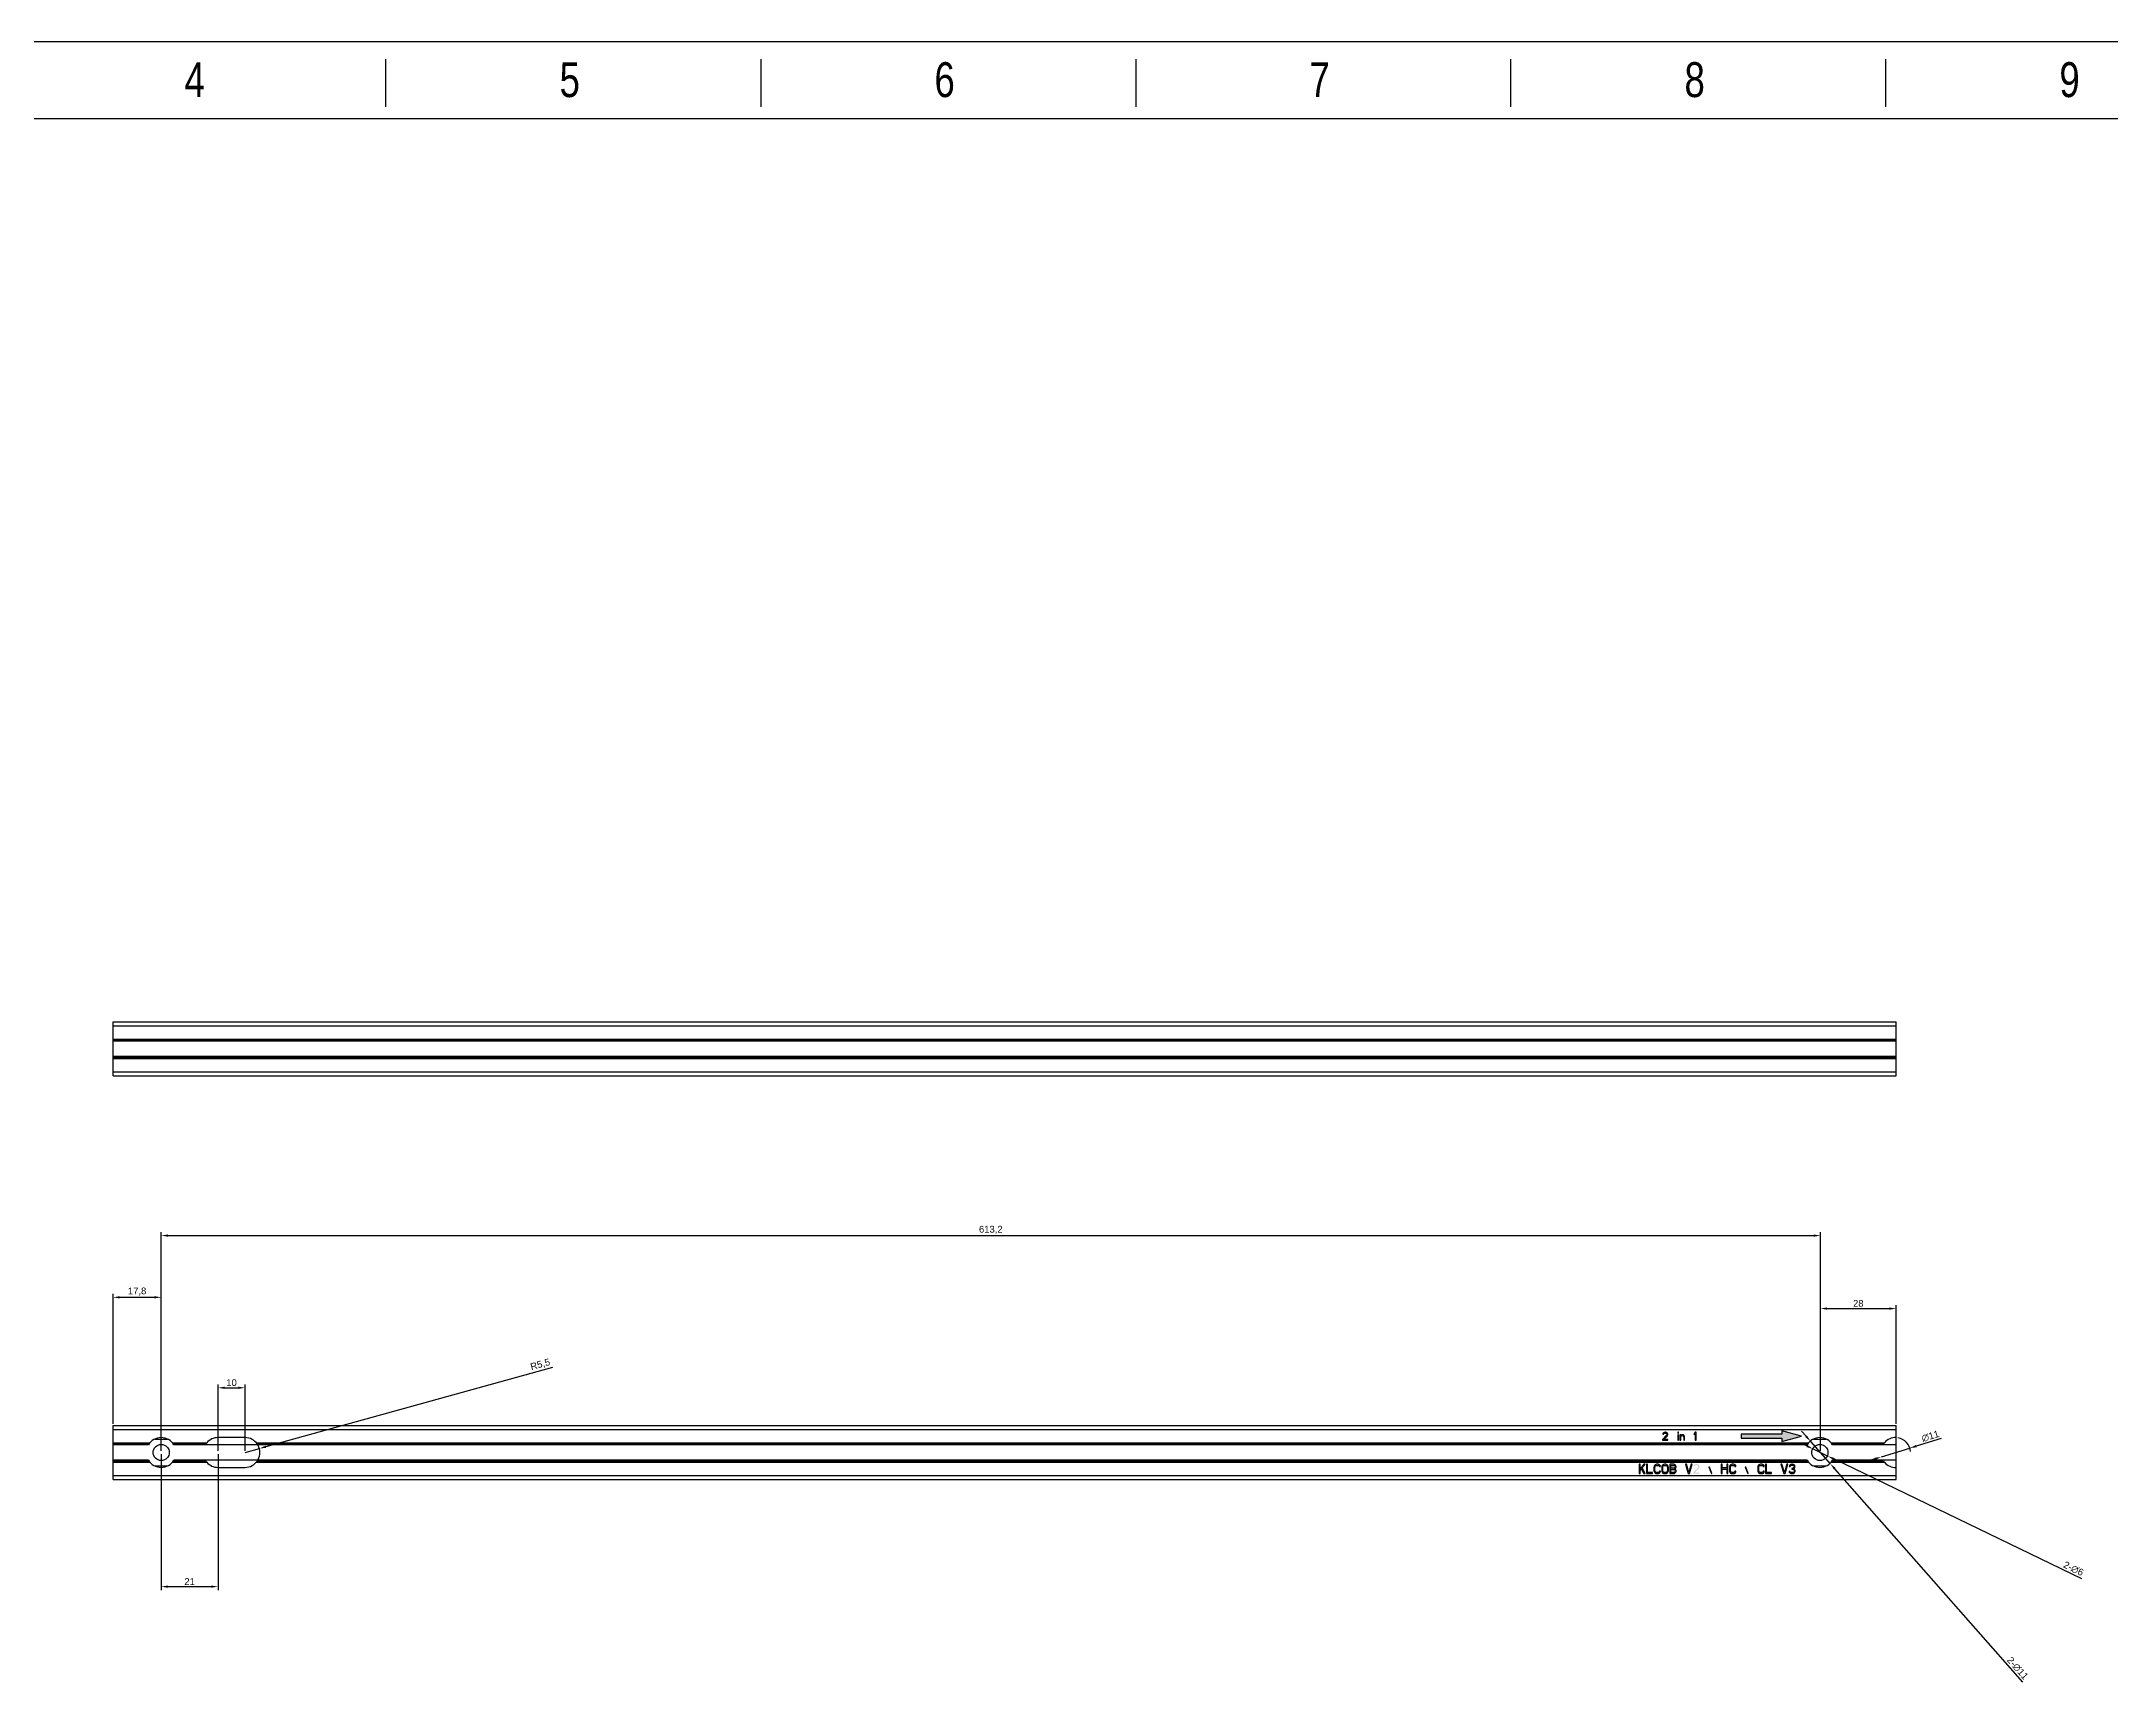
# Model space of a CAD drawing. Header units: millimetres. Extents: x 1927 to 14264, y 1863 to 5555.
# Drawn here: x 5722 to 6487, y 2397 to 3007 of the extents above; entities that cross this region are included whole.
import ezdxf

# ---------------------------------------------------------------- set-up
doc = ezdxf.new("R2010")
doc.units = ezdxf.units.MM
doc.layers.add('02___PRT_ALL_AXES', color=7, linetype='Continuous')
doc.styles.add('CKSTANDARD', font='arial.ttf')
doc.styles.add('Roamns', font='romans.shx')
doc.styles.get("Standard").update_dxf_attribs({"font": 'arial.ttf'})
doc.dimstyles.new('ISO-25', dxfattribs={"dimtxt": 2.5, "dimasz": 2.5, "dimexe": 1.25, "dimexo": 0.625, "dimtad": 1, "dimtxsty": 'Standard', "dimcen": 2.5, "dimadec": 0, "dimazin": 0, "dimtfac": 1, "dimtmove": 0, "dimatfit": 3, "dimfxl": 1, "dimarcsym": 0})

# ---------------------------------------------------------------- blocks, each defined once
blk = doc.blocks.new('standard template')
for p, q in [((12589, 30728), (12589, 30325)), ((15761, 30728), (15761, 30325)), ((18933, 30728), (18933, 30325)), ((22104, 30728), (22104, 30325)), ((25276, 30728), (25276, 30325))]:
    blk.add_line(p, q)
blk.add_lwpolyline([(37963, 4700), (-97, 4700), (-97, 30879), (37963, 30879)], close=True)
at = {"color": 7}
blk.add_lwpolyline([(456, 6674), (456, 5964), (456, 5254), (456, 30226), (37409, 30226), (37409, 5254)], dxfattribs=at)
at = {"style": 'CKSTANDARD', "width": 0.75}
for s, p in [('4', (10888, 30408)), ('5', (14060, 30408)), ('6', (17231, 30408)), ('7', (20403, 30408)), ('8', (23575, 30408)), ('9', (26746, 30408))]:
    blk.add_text(s, height=295, dxfattribs=at).set_placement(p)
at = {"style": 'Roamns'}
for tag, p in [('PAGE_NAME', (27466, 7594)), ('PROJECT_NAME', (27466, 6884)), ('DRAWN_NAME', (27466, 6174)), ('VERSION', (34241, 6174)), ('SELECT_DATA', (27466, 5464)), ('PAGE_NUMBER', (34241, 5464))]:
    blk.add_attdef(tag, p, '', height=285, dxfattribs=at)
blk = doc.blocks.new('*D385')
at = {"color": 0, "lineweight": -2, "transparency": 16777216}
for p, q in [((5748.8, 2496.36), (5748.8, 2544.35)), ((5751.3, 2543.1), (5764.1, 2543.1)), ((5766.6, 2486.36), (5766.6, 2544.35))]:
    blk.add_line(p, q, dxfattribs=at)
at = {"color": 0, "transparency": 16777216}
for points in [[(5751.3, 2543.52), (5751.3, 2542.68), (5748.8, 2543.1)], [(5764.1, 2543.52), (5764.1, 2542.68), (5766.6, 2543.1)]]:
    blk.add_solid(points, dxfattribs=at)
at = {"layer": 'Defpoints', "color": 0, "transparency": 16777216}
for p in [(5766.6, 2543.1), (5748.8, 2495.73), (5766.6, 2485.73)]:
    blk.add_point(p, dxfattribs=at)
at = {"color": 0, "lineweight": 5, "transparency": 16777216, "insert": (5757.7, 2545.23), "char_height": 2.5, "attachment_point": 5}
blk.add_mtext('17,8', dxfattribs=at)
blk = doc.blocks.new('*D386')
at = {"color": 0, "lineweight": -2, "transparency": 16777216}
for p, q in [((5766.6, 2485.11), (5766.6, 2434.91)), ((5787.6, 2485.11), (5787.6, 2434.91)), ((5769.1, 2436.16), (5785.1, 2436.16))]:
    blk.add_line(p, q, dxfattribs=at)
at = {"color": 0, "transparency": 16777216}
for points in [[(5769.1, 2436.58), (5769.1, 2435.74), (5766.6, 2436.16)], [(5785.1, 2436.58), (5785.1, 2435.74), (5787.6, 2436.16)]]:
    blk.add_solid(points, dxfattribs=at)
at = {"layer": 'Defpoints', "color": 0, "transparency": 16777216}
for p in [(5766.6, 2485.73), (5787.6, 2485.73), (5787.6, 2436.16)]:
    blk.add_point(p, dxfattribs=at)
at = {"color": 0, "lineweight": 5, "transparency": 16777216, "insert": (5777.1, 2438.04), "char_height": 2.5, "attachment_point": 5}
blk.add_mtext('21', dxfattribs=at)
blk = doc.blocks.new('*D387')
at = {"color": 0, "lineweight": -2, "transparency": 16777216}
for p, q in [((5766.6, 2486.36), (5766.6, 2567.16)), ((5769.1, 2565.91), (6377.3, 2565.91)), ((6379.8, 2486.36), (6379.8, 2567.16))]:
    blk.add_line(p, q, dxfattribs=at)
at = {"color": 0, "transparency": 16777216}
for points in [[(5769.1, 2566.33), (5769.1, 2565.49), (5766.6, 2565.91)], [(6377.3, 2566.33), (6377.3, 2565.49), (6379.8, 2565.91)]]:
    blk.add_solid(points, dxfattribs=at)
at = {"layer": 'Defpoints', "color": 0, "transparency": 16777216}
for p in [(6379.8, 2565.91), (5766.6, 2485.73), (6379.8, 2485.73)]:
    blk.add_point(p, dxfattribs=at)
at = {"color": 0, "lineweight": 5, "transparency": 16777216, "insert": (6073.2, 2568.04), "char_height": 2.5, "attachment_point": 5}
blk.add_mtext('613,2', dxfattribs=at)
blk = doc.blocks.new('*D388')
at = {"color": 0, "lineweight": -2, "transparency": 16777216}
for p, q in [((6379.8, 2486.36), (6379.8, 2540.19)), ((6382.3, 2538.94), (6405.3, 2538.94)), ((6407.8, 2496.36), (6407.8, 2540.19))]:
    blk.add_line(p, q, dxfattribs=at)
at = {"color": 0, "transparency": 16777216}
for points in [[(6382.3, 2539.36), (6382.3, 2538.52), (6379.8, 2538.94)], [(6405.3, 2539.36), (6405.3, 2538.52), (6407.8, 2538.94)]]:
    blk.add_solid(points, dxfattribs=at)
at = {"layer": 'Defpoints', "color": 0, "transparency": 16777216}
for p in [(6407.8, 2538.94), (6407.8, 2495.73), (6379.8, 2485.73)]:
    blk.add_point(p, dxfattribs=at)
at = {"color": 0, "lineweight": 5, "transparency": 16777216, "insert": (6393.8, 2540.84), "char_height": 2.5, "attachment_point": 5}
blk.add_mtext('28', dxfattribs=at)
blk = doc.blocks.new('*D389')
at = {"color": 0, "lineweight": -2, "transparency": 16777216}
for p, q in [((6374.85, 2488.13), (6372.6, 2489.21)), ((6377.1, 2487.04), (6382.5, 2484.43)), ((6476.43, 2439.1), (6384.75, 2483.34))]:
    blk.add_line(p, q, dxfattribs=at)
at = {"color": 0, "transparency": 16777216}
for points in [[(6375.03, 2488.5), (6374.67, 2487.75), (6377.1, 2487.04)], [(6384.94, 2483.72), (6384.57, 2482.97), (6382.5, 2484.43)]]:
    blk.add_solid(points, dxfattribs=at)
at = {"layer": 'Defpoints', "color": 0, "transparency": 16777216}
for p in [(6377.1, 2487.04), (6382.5, 2484.43)]:
    blk.add_point(p, dxfattribs=at)
at = {"color": 0, "lineweight": 5, "transparency": 16777216, "insert": (6473.34, 2442.78), "char_height": 2.5, "attachment_point": 5, "rotation": 334.2368}
blk.add_mtext('2-∅6', dxfattribs=at)
blk = doc.blocks.new('*D390')
at = {"color": 0, "lineweight": -2, "transparency": 16777216}
for p, q in [((6374.51, 2491.74), (6372.86, 2493.61)), ((6376.17, 2489.86), (6383.44, 2481.61)), ((6454.58, 2400.85), (6385.09, 2479.73))]:
    blk.add_line(p, q, dxfattribs=at)
at = {"color": 0, "transparency": 16777216}
for points in [[(6374.83, 2492.01), (6374.2, 2491.46), (6376.17, 2489.86)], [(6385.4, 2480.01), (6384.78, 2479.46), (6383.44, 2481.61)]]:
    blk.add_solid(points, dxfattribs=at)
at = {"layer": 'Defpoints', "color": 0, "transparency": 16777216}
for p in [(6376.17, 2489.86), (6383.44, 2481.61)]:
    blk.add_point(p, dxfattribs=at)
at = {"color": 0, "lineweight": 5, "transparency": 16777216, "insert": (6452.68, 2405.98), "char_height": 2.5, "attachment_point": 5, "rotation": 311.37578}
blk.add_mtext('2-∅11', dxfattribs=at)
blk = doc.blocks.new('*D392')
at = {"color": 0, "lineweight": -2, "transparency": 16777216}
for p, q in [((5787.6, 2486.36), (5787.6, 2510.91)), ((5790.1, 2509.66), (5795.1, 2509.66)), ((5797.6, 2486.36), (5797.6, 2510.91))]:
    blk.add_line(p, q, dxfattribs=at)
at = {"color": 0, "transparency": 16777216}
for points in [[(5790.1, 2510.07), (5790.1, 2509.24), (5787.6, 2509.66)], [(5795.1, 2510.07), (5795.1, 2509.24), (5797.6, 2509.66)]]:
    blk.add_solid(points, dxfattribs=at)
at = {"layer": 'Defpoints', "color": 0, "transparency": 16777216}
for p in [(5797.6, 2509.66), (5787.6, 2485.73), (5797.6, 2485.73)]:
    blk.add_point(p, dxfattribs=at)
at = {"color": 0, "lineweight": 5, "transparency": 16777216, "insert": (5792.6, 2511.56), "char_height": 2.5, "attachment_point": 5}
blk.add_mtext('10', dxfattribs=at)
blk = doc.blocks.new('*D393')
at = {"color": 0, "lineweight": -2, "transparency": 16777216}
for p, q in [((6402.34, 2484.12), (6412.86, 2487.35)), ((6424.39, 2490.9), (6415.25, 2488.09)), ((6399.96, 2483.38), (6397.57, 2482.65))]:
    blk.add_line(p, q, dxfattribs=at)
blk.add_arc((6407.6, 2485.73), 5.5, 4.07455, 81.40517, dxfattribs=at)
at = {"color": 0, "transparency": 16777216}
for points in [[(6415.13, 2488.48), (6415.37, 2487.69), (6412.86, 2487.35)], [(6399.83, 2483.78), (6400.08, 2482.98), (6402.34, 2484.12)]]:
    blk.add_solid(points, dxfattribs=at)
at = {"layer": 'Defpoints', "color": 0, "transparency": 16777216}
for p in [(6412.86, 2487.35), (6402.34, 2484.12)]:
    blk.add_point(p, dxfattribs=at)
at = {"color": 0, "lineweight": 5, "transparency": 16777216, "insert": (6420.44, 2491.74), "char_height": 2.5, "attachment_point": 5, "rotation": 17.09632}
blk.add_mtext('∅11', dxfattribs=at)
blk = doc.blocks.new('*D394')
at = {"color": 0, "lineweight": -2, "transparency": 16777216}
for p, q in [((5911.24, 2517.19), (5805.31, 2487.87)), ((5797.6, 2485.73), (5802.9, 2487.2))]:
    blk.add_line(p, q, dxfattribs=at)
blk.add_arc((5797.6, 2485.73), 5.5, 332.20323, 28.49237, dxfattribs=at)
at = {"color": 0, "transparency": 16777216}
blk.add_solid([(5805.2, 2488.27), (5805.42, 2487.47), (5802.9, 2487.2)], dxfattribs=at)
at = {"layer": 'Defpoints', "color": 0, "transparency": 16777216}
for p in [(5797.6, 2485.73), (5802.9, 2487.2)]:
    blk.add_point(p, dxfattribs=at)
at = {"color": 0, "lineweight": 5, "transparency": 16777216, "insert": (5906.72, 2518.14), "char_height": 2.5, "attachment_point": 5, "rotation": 15.4706}
blk.add_mtext('R5,5', dxfattribs=at)
blk = doc.blocks.new('etdyf')
at = {"color": 114, "linetype": 'Continuous', "true_color": 0x139b48}
for p, q in [((4442.06, 3217.71), (4442.06, 3237.71)), ((4442.06, 3237.71), (5101.06, 3237.71)), ((4442.06, 3236.21), (5101.06, 3236.21)), ((5101.06, 3217.71), (5101.06, 3237.71)), ((4442.06, 3231.31), (5101.06, 3231.31)), ((4442.06, 3230.81), (5101.06, 3230.81)), ((5101.06, 3230.55), (4442.06, 3230.55)), ((5101.06, 3224.87), (4442.06, 3224.87)), ((4442.06, 3224.61), (5101.06, 3224.61)), ((4442.06, 3224.11), (5101.06, 3224.11)), ((4442.06, 3219.21), (5101.06, 3219.21)), ((4442.06, 3217.71), (5101.06, 3217.71))]:
    blk.add_line(p, q, dxfattribs=at)
blk = doc.blocks.new('rygj')
at = {"lineweight": 5, "true_color": 0x139b48}
h = blk.add_hatch(color=114, dxfattribs=at)
h.dxf.hatch_style = 1
h.paths.add_polyline_path([(5016.59, 3168.06), (5016.65, 3168.32), (5016.65, 3168.44), (5016.59, 3168.7), (5016.38, 3168.95), (5016.17, 3169.08), (5015.85, 3169.15), (5015.64, 3169.15), (5015.26, 3169.08), (5015.05, 3168.95), (5014.84, 3168.7), (5014.79, 3168.44), (5015.05, 3168.44), (5015.16, 3168.64), (5015.32, 3168.76), (5015.58, 3168.83), (5015.8, 3168.83), (5016.06, 3168.76), (5016.22, 3168.64), (5016.33, 3168.44), (5016.33, 3168.32), (5016.22, 3168.06), (5014.73, 3166.47), (5014.73, 3166.15), (5016.65, 3166.15), (5016.65, 3166.47), (5015.16, 3166.47), (5016.49, 3167.87)])
h.paths.add_polyline_path([(5020.62, 3169.15), (5020.31, 3169.15), (5020.31, 3168.83), (5020.62, 3168.83)])
h.paths.add_polyline_path([(5020.62, 3168.19), (5020.31, 3168.19), (5020.31, 3166.15), (5020.62, 3166.15)])
h.paths.add_polyline_path([(5021.74, 3167.87), (5021.99, 3167.93), (5022.24, 3167.87), (5022.37, 3167.81), (5022.49, 3167.68), (5022.56, 3167.36), (5022.56, 3166.15), (5022.87, 3166.15), (5022.87, 3167.36), (5022.81, 3167.68), (5022.74, 3167.87), (5022.62, 3168), (5022.43, 3168.12), (5022.24, 3168.19), (5021.99, 3168.19), (5021.74, 3168.12), (5021.56, 3168), (5021.43, 3167.87), (5021.43, 3168.19), (5021.12, 3168.19), (5021.12, 3166.15), (5021.43, 3166.15), (5021.43, 3167.61), (5021.56, 3167.74)])
h.paths.add_polyline_path([(5027.12, 3169.15), (5026.74, 3169.15), (5026.37, 3168.7), (5026.37, 3168.19), (5026.74, 3168.64), (5026.74, 3166.15), (5027.12, 3166.15)])
h = blk.add_hatch(color=114, dxfattribs=at)
h.dxf.hatch_style = 1
h.paths.add_polyline_path([(5043.78, 3168.4), (5043.78, 3166.9), (5058.78, 3166.9), (5058.78, 3165.7), (5066.06, 3167.65), (5058.78, 3169.6), (5058.78, 3168.4)])
h = blk.add_hatch(color=114, dxfattribs=at)
h.dxf.hatch_style = 1
h.paths.add_polyline_path([(5052.29, 3156.45), (5052.23, 3156.82), (5051.98, 3157.12), (5051.73, 3157.27), (5051.42, 3157.35), (5050.87, 3157.35), (5050.56, 3157.27), (5050.31, 3157.12), (5050.06, 3156.82), (5049.94, 3156.53), (5049.87, 3156.15), (5049.87, 3155.04), (5049.94, 3154.67), (5050.06, 3154.37), (5050.31, 3154.07), (5050.56, 3153.92), (5050.87, 3153.85), (5051.42, 3153.85), (5051.73, 3153.92), (5051.98, 3154.07), (5052.23, 3154.37), (5052.29, 3154.74), (5051.92, 3154.74), (5051.86, 3154.52), (5051.67, 3154.37), (5051.42, 3154.29), (5050.87, 3154.29), (5050.62, 3154.37), (5050.43, 3154.52), (5050.31, 3154.74), (5050.25, 3155.04), (5050.25, 3156.15), (5050.31, 3156.45), (5050.43, 3156.68), (5050.62, 3156.82), (5050.87, 3156.9), (5051.42, 3156.9), (5051.67, 3156.82), (5051.86, 3156.68), (5051.92, 3156.45)])
h.paths.add_polyline_path([(5063.63, 3156.53), (5063.57, 3156.82), (5063.32, 3157.12), (5063.08, 3157.27), (5062.64, 3157.35), (5062.52, 3157.35), (5062.08, 3157.27), (5061.84, 3157.12), (5061.59, 3156.82), (5061.53, 3156.53), (5061.84, 3156.53), (5061.96, 3156.75), (5062.15, 3156.9), (5062.46, 3156.97), (5062.7, 3156.97), (5063.01, 3156.9), (5063.2, 3156.75), (5063.32, 3156.53), (5063.32, 3156.38), (5063.2, 3156.08), (5063.08, 3155.93), (5062.7, 3155.78), (5062.46, 3155.78), (5062.46, 3155.48), (5062.7, 3155.48), (5063.08, 3155.41), (5063.26, 3155.26), (5063.39, 3154.96), (5063.39, 3154.67), (5063.32, 3154.52), (5063.2, 3154.37), (5063.08, 3154.29), (5062.77, 3154.22), (5062.39, 3154.22), (5062.08, 3154.29), (5061.96, 3154.37), (5061.84, 3154.52), (5061.77, 3154.67), (5061.46, 3154.67), (5061.53, 3154.44), (5061.65, 3154.22), (5061.84, 3154.07), (5062.08, 3153.92), (5062.33, 3153.85), (5062.83, 3153.85), (5063.08, 3153.92), (5063.32, 3154.07), (5063.51, 3154.22), (5063.63, 3154.44), (5063.7, 3154.67), (5063.7, 3154.96), (5063.63, 3155.26), (5063.51, 3155.48), (5063.2, 3155.63), (5063.45, 3155.86), (5063.57, 3156.08), (5063.63, 3156.38)])
h.paths.add_polyline_path([(5060.6, 3157.35), (5059.73, 3154.29), (5058.86, 3157.35), (5058.49, 3157.35), (5059.48, 3153.85), (5059.98, 3153.85), (5060.97, 3157.35)])
h.paths.add_polyline_path([(5055.02, 3153.85), (5055.02, 3154.29), (5053.16, 3154.29), (5053.16, 3157.35), (5052.79, 3157.35), (5052.79, 3153.85)])
h.paths.add_polyline_path([(5041.82, 3156.45), (5041.76, 3156.82), (5041.51, 3157.12), (5041.26, 3157.27), (5040.95, 3157.35), (5040.39, 3157.35), (5040.08, 3157.27), (5039.83, 3157.12), (5039.59, 3156.82), (5039.46, 3156.53), (5039.4, 3156.15), (5039.4, 3155.04), (5039.46, 3154.67), (5039.59, 3154.37), (5039.83, 3154.07), (5040.08, 3153.92), (5040.39, 3153.85), (5040.95, 3153.85), (5041.26, 3153.92), (5041.51, 3154.07), (5041.76, 3154.37), (5041.82, 3154.74), (5041.45, 3154.74), (5041.38, 3154.52), (5041.2, 3154.37), (5040.95, 3154.29), (5040.39, 3154.29), (5040.14, 3154.37), (5039.96, 3154.52), (5039.83, 3154.74), (5039.77, 3155.04), (5039.77, 3156.15), (5039.83, 3156.45), (5039.96, 3156.68), (5040.14, 3156.82), (5040.39, 3156.9), (5040.95, 3156.9), (5041.2, 3156.82), (5041.38, 3156.68), (5041.45, 3156.45)])
h.paths.add_polyline_path([(5016.9, 3156.15), (5016.84, 3156.53), (5016.72, 3156.82), (5016.47, 3157.12), (5016.22, 3157.27), (5015.91, 3157.35), (5015.41, 3157.35), (5015.1, 3157.27), (5014.86, 3157.12), (5014.61, 3156.82), (5014.48, 3156.53), (5014.42, 3156.15), (5014.42, 3155.04), (5014.48, 3154.67), (5014.61, 3154.37), (5014.86, 3154.07), (5015.1, 3153.92), (5015.41, 3153.85), (5015.91, 3153.85), (5016.22, 3153.92), (5016.47, 3154.07), (5016.72, 3154.37), (5016.84, 3154.67), (5016.9, 3155.04)])
h.paths.add_polyline_path([(5028.37, 3156.53), (5028.31, 3156.82), (5028.06, 3157.12), (5027.81, 3157.27), (5027.44, 3157.35), (5027.19, 3157.35), (5026.76, 3157.27), (5026.51, 3157.12), (5026.26, 3156.82), (5026.2, 3156.53), (5026.51, 3156.53), (5026.63, 3156.75), (5026.82, 3156.9), (5027.13, 3156.97), (5027.38, 3156.97), (5027.69, 3156.9), (5027.87, 3156.75), (5028, 3156.53), (5028, 3156.38), (5027.87, 3156.08), (5026.14, 3154.22), (5026.14, 3153.85), (5028.37, 3153.85), (5028.37, 3154.22), (5026.63, 3154.22), (5028.18, 3155.86), (5028.31, 3156.08), (5028.37, 3156.38)])
h.paths.add_polyline_path([(5046.4, 3153.85), (5045.47, 3156.23), (5045.29, 3156.23), (5046.22, 3153.85)])
h.paths.add_polyline_path([(5025.27, 3157.35), (5024.4, 3154.29), (5023.53, 3157.35), (5023.16, 3157.35), (5024.15, 3153.85), (5024.65, 3153.85), (5025.64, 3157.35)])
h.paths.add_polyline_path([(5038.9, 3153.85), (5038.9, 3157.35), (5038.53, 3157.35), (5038.53, 3155.93), (5036.8, 3155.93), (5036.8, 3157.35), (5036.43, 3157.35), (5036.43, 3153.85), (5036.8, 3153.85), (5036.8, 3155.48), (5038.53, 3155.48), (5038.53, 3153.85)])
h.paths.add_polyline_path([(5019.69, 3156.23), (5019.69, 3156.53), (5019.63, 3156.75), (5019.44, 3157.05), (5019.19, 3157.27), (5018.89, 3157.35), (5017.4, 3157.35), (5017.4, 3153.85), (5018.89, 3153.85), (5019.19, 3153.92), (5019.44, 3154.14), (5019.63, 3154.44), (5019.69, 3154.67), (5019.69, 3155.04), (5019.63, 3155.26), (5019.44, 3155.56), (5019.32, 3155.63), (5019.44, 3155.71), (5019.63, 3156.01)])
h.paths.add_polyline_path([(5019.32, 3154.96), (5019.32, 3154.74), (5019.26, 3154.52), (5019.13, 3154.37), (5018.95, 3154.29), (5017.77, 3154.29), (5017.77, 3155.41), (5018.95, 3155.41), (5019.13, 3155.34), (5019.26, 3155.19)], flags=16)
h.paths.add_polyline_path([(5019.32, 3156.45), (5019.32, 3156.3), (5019.26, 3156.08), (5019.13, 3155.93), (5018.95, 3155.86), (5017.77, 3155.86), (5017.77, 3156.9), (5018.95, 3156.9), (5019.13, 3156.82), (5019.26, 3156.68)], flags=16)
h.paths.add_polyline_path([(5016.53, 3156.15), (5016.53, 3155.04), (5016.47, 3154.74), (5016.34, 3154.52), (5016.16, 3154.37), (5015.91, 3154.29), (5015.41, 3154.29), (5015.17, 3154.37), (5014.98, 3154.52), (5014.86, 3154.74), (5014.79, 3155.04), (5014.79, 3156.15), (5014.86, 3156.45), (5014.98, 3156.68), (5015.17, 3156.82), (5015.41, 3156.9), (5015.91, 3156.9), (5016.16, 3156.82), (5016.34, 3156.68), (5016.47, 3156.45)], flags=16)
h.paths.add_polyline_path([(5011.88, 3155.04), (5011.88, 3156.15), (5011.94, 3156.45), (5012.07, 3156.68), (5012.25, 3156.82), (5012.5, 3156.9), (5013.06, 3156.9), (5013.31, 3156.82), (5013.49, 3156.68), (5013.55, 3156.45), (5013.93, 3156.45), (5013.86, 3156.82), (5013.62, 3157.12), (5013.37, 3157.27), (5013.06, 3157.35), (5012.5, 3157.35), (5012.19, 3157.27), (5011.94, 3157.12), (5011.7, 3156.82), (5011.57, 3156.53), (5011.51, 3156.15), (5011.51, 3155.04), (5011.57, 3154.67), (5011.7, 3154.37), (5011.94, 3154.07), (5012.19, 3153.92), (5012.5, 3153.85), (5013.06, 3153.85), (5013.37, 3153.92), (5013.62, 3154.07), (5013.86, 3154.37), (5013.93, 3154.74), (5013.55, 3154.74), (5013.49, 3154.52), (5013.31, 3154.37), (5013.06, 3154.29), (5012.5, 3154.29), (5012.25, 3154.37), (5012.07, 3154.52), (5011.94, 3154.74)])
h.paths.add_polyline_path([(5011.01, 3153.85), (5011.01, 3154.29), (5009.15, 3154.29), (5009.15, 3157.35), (5008.78, 3157.35), (5008.78, 3153.85)])
h.paths.add_polyline_path([(5032.95, 3153.85), (5032.02, 3156.23), (5031.84, 3156.23), (5032.77, 3153.85)])
h.paths.add_polyline_path([(5006.43, 3155.63), (5006.43, 3157.35), (5006.06, 3157.35), (5006.06, 3153.85), (5006.43, 3153.85), (5006.43, 3155.04), (5006.86, 3155.56), (5007.79, 3153.85), (5008.29, 3153.85), (5007.17, 3155.93), (5008.29, 3157.35), (5007.79, 3157.35)])
at = {"color": 114, "linetype": 'Continuous', "true_color": 0x139b48}
for p, q in [((4442.06, 3151.65), (4442.06, 3171.65)), ((4442.06, 3171.65), (5101.06, 3171.65)), ((4442.06, 3170.15), (5101.06, 3170.15)), ((4490.86, 3167.15), (4480.86, 3167.15)), ((5016.22, 3168.06), (5014.73, 3166.47)), ((5014.73, 3166.47), (5014.73, 3166.15)), ((5014.73, 3166.15), (5016.65, 3166.15)), ((5014.84, 3168.7), (5014.79, 3168.44)), ((5014.79, 3168.44), (5015.05, 3168.44)), ((5015.05, 3168.95), (5014.84, 3168.7)), ((5015.26, 3169.08), (5015.05, 3168.95)), ((5015.05, 3168.44), (5015.16, 3168.64)), ((5015.16, 3168.64), (5015.32, 3168.76)), ((5015.16, 3166.47), (5016.49, 3167.87)), ((5016.65, 3166.47), (5015.16, 3166.47)), ((5015.64, 3169.15), (5015.26, 3169.08)), ((5015.32, 3168.76), (5015.58, 3168.83)), ((5015.58, 3168.83), (5015.8, 3168.83)), ((5015.85, 3169.15), (5015.64, 3169.15)), ((5015.8, 3168.83), (5016.06, 3168.76)), ((5016.17, 3169.08), (5015.85, 3169.15)), ((5016.06, 3168.76), (5016.22, 3168.64)), ((5016.38, 3168.95), (5016.17, 3169.08)), ((5016.22, 3168.64), (5016.33, 3168.44)), ((5016.33, 3168.32), (5016.22, 3168.06)), ((5016.33, 3168.44), (5016.33, 3168.32)), ((5016.59, 3168.7), (5016.38, 3168.95)), ((5016.49, 3167.87), (5016.59, 3168.06)), ((5016.65, 3168.44), (5016.59, 3168.7)), ((5016.59, 3168.06), (5016.65, 3168.32)), ((5016.65, 3168.32), (5016.65, 3168.44)), ((5016.65, 3166.15), (5016.65, 3166.47)), ((5020.62, 3169.15), (5020.31, 3169.15)), ((5020.31, 3169.15), (5020.31, 3168.83)), ((5020.31, 3168.83), (5020.62, 3168.83)), ((5020.62, 3168.19), (5020.31, 3168.19)), ((5020.31, 3168.19), (5020.31, 3166.15)), ((5020.31, 3166.15), (5020.62, 3166.15)), ((5020.62, 3168.83), (5020.62, 3169.15)), ((5020.62, 3166.15), (5020.62, 3168.19)), ((5021.43, 3168.19), (5021.12, 3168.19)), ((5021.12, 3168.19), (5021.12, 3166.15)), ((5021.12, 3166.15), (5021.43, 3166.15)), ((5021.43, 3167.87), (5021.43, 3168.19)), ((5021.56, 3168), (5021.43, 3167.87)), ((5021.43, 3167.61), (5021.56, 3167.74)), ((5021.43, 3166.15), (5021.43, 3167.61)), ((5021.74, 3168.12), (5021.56, 3168)), ((5021.56, 3167.74), (5021.74, 3167.87)), ((5021.99, 3168.19), (5021.74, 3168.12)), ((5021.74, 3167.87), (5021.99, 3167.93)), ((5022.24, 3168.19), (5021.99, 3168.19)), ((5021.99, 3167.93), (5022.24, 3167.87)), ((5022.43, 3168.12), (5022.24, 3168.19)), ((5022.24, 3167.87), (5022.37, 3167.81)), ((5022.37, 3167.81), (5022.49, 3167.68)), ((5022.62, 3168), (5022.43, 3168.12)), ((5022.49, 3167.68), (5022.56, 3167.36)), ((5022.56, 3167.36), (5022.56, 3166.15)), ((5022.56, 3166.15), (5022.87, 3166.15)), ((5022.74, 3167.87), (5022.62, 3168)), ((5022.81, 3167.68), (5022.74, 3167.87)), ((5022.87, 3167.36), (5022.81, 3167.68)), ((5022.87, 3166.15), (5022.87, 3167.36)), ((5026.74, 3169.15), (5026.37, 3168.7)), ((5026.37, 3168.7), (5026.37, 3168.19)), ((5026.37, 3168.19), (5026.74, 3168.64)), ((5027.12, 3169.15), (5026.74, 3169.15)), ((5026.74, 3168.64), (5026.74, 3166.15)), ((5026.74, 3166.15), (5027.12, 3166.15)), ((5027.12, 3166.15), (5027.12, 3169.15)), ((5058.78, 3168.4), (5043.78, 3168.4)), ((5043.78, 3168.4), (5043.78, 3166.9)), ((5043.78, 3166.9), (5058.78, 3166.9)), ((5066.06, 3167.65), (5058.78, 3169.6)), ((5058.78, 3169.6), (5058.78, 3168.4)), ((5058.78, 3165.7), (5066.06, 3167.65)), ((5058.78, 3166.9), (5058.78, 3165.7)), ((5101.06, 3151.65), (5101.06, 3171.65)), ((4495.01, 3165.25), (5068.7, 3165.25)), ((4495.4, 3164.75), (5068.31, 3164.75)), ((4495.4, 3158.55), (5068.31, 3158.55)), ((5101.06, 3164.49), (5077.57, 3164.49)), ((5101.06, 3158.81), (5077.57, 3158.81)), ((4442.06, 3153.15), (5101.06, 3153.15)), ((4442.06, 3151.65), (5101.06, 3151.65)), ((4480.86, 3156.15), (4490.86, 3156.15)), ((4495.01, 3158.05), (5068.7, 3158.05)), ((5006.43, 3157.35), (5006.06, 3157.35)), ((5006.06, 3157.35), (5006.06, 3153.85)), ((5006.06, 3153.85), (5006.43, 3153.85)), ((5007.79, 3157.35), (5006.43, 3155.63)), ((5006.43, 3155.63), (5006.43, 3157.35)), ((5006.43, 3155.04), (5006.86, 3155.56)), ((5006.43, 3153.85), (5006.43, 3155.04)), ((5006.86, 3155.56), (5007.79, 3153.85)), ((5007.17, 3155.93), (5008.29, 3157.35)), ((5008.29, 3153.85), (5007.17, 3155.93)), ((5008.29, 3157.35), (5007.79, 3157.35)), ((5007.79, 3153.85), (5008.29, 3153.85)), ((5009.15, 3157.35), (5008.78, 3157.35)), ((5008.78, 3157.35), (5008.78, 3153.85)), ((5008.78, 3153.85), (5011.01, 3153.85)), ((5009.15, 3154.29), (5009.15, 3157.35)), ((5011.01, 3154.29), (5009.15, 3154.29)), ((5011.01, 3153.85), (5011.01, 3154.29)), ((5011.57, 3156.53), (5011.51, 3156.15)), ((5011.51, 3156.15), (5011.51, 3155.04)), ((5011.51, 3155.04), (5011.57, 3154.67)), ((5011.7, 3156.82), (5011.57, 3156.53)), ((5011.57, 3154.67), (5011.7, 3154.37)), ((5011.94, 3157.12), (5011.7, 3156.82)), ((5011.7, 3154.37), (5011.94, 3154.07)), ((5011.88, 3156.15), (5011.94, 3156.45)), ((5011.88, 3155.04), (5011.88, 3156.15)), ((5011.94, 3154.74), (5011.88, 3155.04)), ((5012.19, 3157.27), (5011.94, 3157.12)), ((5011.94, 3156.45), (5012.07, 3156.68)), ((5012.07, 3154.52), (5011.94, 3154.74)), ((5011.94, 3154.07), (5012.19, 3153.92)), ((5012.07, 3156.68), (5012.25, 3156.82)), ((5012.25, 3154.37), (5012.07, 3154.52)), ((5012.5, 3157.35), (5012.19, 3157.27)), ((5012.19, 3153.92), (5012.5, 3153.85)), ((5012.25, 3156.82), (5012.5, 3156.9)), ((5012.5, 3154.29), (5012.25, 3154.37)), ((5013.06, 3157.35), (5012.5, 3157.35)), ((5012.5, 3156.9), (5013.06, 3156.9)), ((5013.06, 3154.29), (5012.5, 3154.29)), ((5012.5, 3153.85), (5013.06, 3153.85)), ((5013.37, 3157.27), (5013.06, 3157.35)), ((5013.06, 3156.9), (5013.31, 3156.82)), ((5013.31, 3154.37), (5013.06, 3154.29)), ((5013.06, 3153.85), (5013.37, 3153.92)), ((5013.31, 3156.82), (5013.49, 3156.68)), ((5013.49, 3154.52), (5013.31, 3154.37)), ((5013.62, 3157.12), (5013.37, 3157.27)), ((5013.37, 3153.92), (5013.62, 3154.07)), ((5013.49, 3156.68), (5013.55, 3156.45)), ((5013.55, 3154.74), (5013.49, 3154.52)), ((5013.55, 3156.45), (5013.93, 3156.45)), ((5013.93, 3154.74), (5013.55, 3154.74)), ((5013.86, 3156.82), (5013.62, 3157.12)), ((5013.62, 3154.07), (5013.86, 3154.37)), ((5013.93, 3156.45), (5013.86, 3156.82)), ((5013.86, 3154.37), (5013.93, 3154.74)), ((5014.48, 3156.53), (5014.42, 3156.15)), ((5014.42, 3156.15), (5014.42, 3155.04)), ((5014.42, 3155.04), (5014.48, 3154.67)), ((5014.61, 3156.82), (5014.48, 3156.53)), ((5014.48, 3154.67), (5014.61, 3154.37)), ((5014.86, 3157.12), (5014.61, 3156.82)), ((5014.61, 3154.37), (5014.86, 3154.07)), ((5014.79, 3156.15), (5014.86, 3156.45)), ((5014.79, 3155.04), (5014.79, 3156.15)), ((5014.86, 3154.74), (5014.79, 3155.04)), ((5015.1, 3157.27), (5014.86, 3157.12)), ((5014.86, 3156.45), (5014.98, 3156.68)), ((5014.98, 3154.52), (5014.86, 3154.74)), ((5014.86, 3154.07), (5015.1, 3153.92)), ((5014.98, 3156.68), (5015.17, 3156.82)), ((5015.17, 3154.37), (5014.98, 3154.52)), ((5015.41, 3157.35), (5015.1, 3157.27)), ((5015.1, 3153.92), (5015.41, 3153.85)), ((5015.17, 3156.82), (5015.41, 3156.9)), ((5015.41, 3154.29), (5015.17, 3154.37)), ((5015.91, 3157.35), (5015.41, 3157.35)), ((5015.41, 3156.9), (5015.91, 3156.9)), ((5015.91, 3154.29), (5015.41, 3154.29)), ((5015.41, 3153.85), (5015.91, 3153.85)), ((5016.22, 3157.27), (5015.91, 3157.35)), ((5015.91, 3156.9), (5016.16, 3156.82)), ((5016.16, 3154.37), (5015.91, 3154.29)), ((5015.91, 3153.85), (5016.22, 3153.92)), ((5016.16, 3156.82), (5016.34, 3156.68)), ((5016.34, 3154.52), (5016.16, 3154.37)), ((5016.47, 3157.12), (5016.22, 3157.27)), ((5016.22, 3153.92), (5016.47, 3154.07)), ((5016.34, 3156.68), (5016.47, 3156.45)), ((5016.47, 3154.74), (5016.34, 3154.52)), ((5016.72, 3156.82), (5016.47, 3157.12)), ((5016.47, 3156.45), (5016.53, 3156.15)), ((5016.53, 3155.04), (5016.47, 3154.74)), ((5016.47, 3154.07), (5016.72, 3154.37)), ((5016.53, 3156.15), (5016.53, 3155.04)), ((5016.84, 3156.53), (5016.72, 3156.82)), ((5016.72, 3154.37), (5016.84, 3154.67)), ((5016.9, 3156.15), (5016.84, 3156.53)), ((5016.84, 3154.67), (5016.9, 3155.04)), ((5016.9, 3155.04), (5016.9, 3156.15)), ((5018.89, 3157.35), (5017.4, 3157.35)), ((5017.4, 3157.35), (5017.4, 3153.85)), ((5017.4, 3153.85), (5018.89, 3153.85)), ((5017.77, 3156.9), (5018.95, 3156.9)), ((5017.77, 3155.86), (5017.77, 3156.9)), ((5018.95, 3155.86), (5017.77, 3155.86)), ((5017.77, 3155.41), (5018.95, 3155.41)), ((5017.77, 3154.29), (5017.77, 3155.41)), ((5018.95, 3154.29), (5017.77, 3154.29)), ((5019.19, 3157.27), (5018.89, 3157.35)), ((5018.89, 3153.85), (5019.19, 3153.92)), ((5018.95, 3156.9), (5019.13, 3156.82)), ((5019.13, 3155.93), (5018.95, 3155.86)), ((5018.95, 3155.41), (5019.13, 3155.34)), ((5019.13, 3154.37), (5018.95, 3154.29)), ((5019.13, 3156.82), (5019.26, 3156.68)), ((5019.26, 3156.08), (5019.13, 3155.93)), ((5019.13, 3155.34), (5019.26, 3155.19)), ((5019.26, 3154.52), (5019.13, 3154.37)), ((5019.44, 3157.05), (5019.19, 3157.27)), ((5019.19, 3153.92), (5019.44, 3154.14)), ((5019.26, 3156.68), (5019.32, 3156.45)), ((5019.32, 3156.3), (5019.26, 3156.08)), ((5019.26, 3155.19), (5019.32, 3154.96)), ((5019.32, 3154.74), (5019.26, 3154.52)), ((5019.32, 3156.45), (5019.32, 3156.3)), ((5019.32, 3155.63), (5019.44, 3155.71)), ((5019.44, 3155.56), (5019.32, 3155.63)), ((5019.32, 3154.96), (5019.32, 3154.74)), ((5019.63, 3156.75), (5019.44, 3157.05)), ((5019.44, 3155.71), (5019.63, 3156.01)), ((5019.63, 3155.26), (5019.44, 3155.56)), ((5019.44, 3154.14), (5019.63, 3154.44)), ((5019.69, 3156.53), (5019.63, 3156.75)), ((5019.63, 3156.01), (5019.69, 3156.23)), ((5019.69, 3155.04), (5019.63, 3155.26)), ((5019.63, 3154.44), (5019.69, 3154.67)), ((5019.69, 3156.23), (5019.69, 3156.53)), ((5019.69, 3154.67), (5019.69, 3155.04)), ((5023.53, 3157.35), (5023.16, 3157.35)), ((5023.16, 3157.35), (5024.15, 3153.85)), ((5024.4, 3154.29), (5023.53, 3157.35)), ((5024.15, 3153.85), (5024.65, 3153.85)), ((5025.27, 3157.35), (5024.4, 3154.29)), ((5024.65, 3153.85), (5025.64, 3157.35)), ((5025.64, 3157.35), (5025.27, 3157.35)), ((5032.02, 3156.23), (5031.84, 3156.23)), ((5031.84, 3156.23), (5032.77, 3153.85)), ((5032.95, 3153.85), (5032.02, 3156.23)), ((5032.77, 3153.85), (5032.95, 3153.85)), ((5036.8, 3157.35), (5036.43, 3157.35)), ((5036.43, 3157.35), (5036.43, 3153.85)), ((5036.43, 3153.85), (5036.8, 3153.85)), ((5036.8, 3155.93), (5036.8, 3157.35)), ((5038.53, 3155.93), (5036.8, 3155.93)), ((5036.8, 3155.48), (5038.53, 3155.48)), ((5036.8, 3153.85), (5036.8, 3155.48)), ((5038.9, 3157.35), (5038.53, 3157.35)), ((5038.53, 3157.35), (5038.53, 3155.93)), ((5038.53, 3155.48), (5038.53, 3153.85)), ((5038.53, 3153.85), (5038.9, 3153.85)), ((5038.9, 3153.85), (5038.9, 3157.35)), ((5039.46, 3156.53), (5039.4, 3156.15)), ((5039.4, 3156.15), (5039.4, 3155.04)), ((5039.4, 3155.04), (5039.46, 3154.67)), ((5039.59, 3156.82), (5039.46, 3156.53)), ((5039.46, 3154.67), (5039.59, 3154.37)), ((5039.83, 3157.12), (5039.59, 3156.82)), ((5039.59, 3154.37), (5039.83, 3154.07)), ((5039.77, 3156.15), (5039.83, 3156.45)), ((5039.77, 3155.04), (5039.77, 3156.15)), ((5039.83, 3154.74), (5039.77, 3155.04)), ((5040.08, 3157.27), (5039.83, 3157.12)), ((5039.83, 3156.45), (5039.96, 3156.68)), ((5039.96, 3154.52), (5039.83, 3154.74)), ((5039.83, 3154.07), (5040.08, 3153.92)), ((5039.96, 3156.68), (5040.14, 3156.82)), ((5040.14, 3154.37), (5039.96, 3154.52)), ((5040.39, 3157.35), (5040.08, 3157.27)), ((5040.08, 3153.92), (5040.39, 3153.85)), ((5040.14, 3156.82), (5040.39, 3156.9)), ((5040.39, 3154.29), (5040.14, 3154.37)), ((5040.95, 3157.35), (5040.39, 3157.35)), ((5040.39, 3156.9), (5040.95, 3156.9)), ((5040.95, 3154.29), (5040.39, 3154.29)), ((5040.39, 3153.85), (5040.95, 3153.85)), ((5041.26, 3157.27), (5040.95, 3157.35)), ((5040.95, 3156.9), (5041.2, 3156.82)), ((5041.2, 3154.37), (5040.95, 3154.29)), ((5040.95, 3153.85), (5041.26, 3153.92)), ((5041.2, 3156.82), (5041.38, 3156.68)), ((5041.38, 3154.52), (5041.2, 3154.37)), ((5041.51, 3157.12), (5041.26, 3157.27)), ((5041.26, 3153.92), (5041.51, 3154.07)), ((5041.38, 3156.68), (5041.45, 3156.45)), ((5041.45, 3154.74), (5041.38, 3154.52)), ((5041.45, 3156.45), (5041.82, 3156.45)), ((5041.82, 3154.74), (5041.45, 3154.74)), ((5041.76, 3156.82), (5041.51, 3157.12)), ((5041.51, 3154.07), (5041.76, 3154.37)), ((5041.82, 3156.45), (5041.76, 3156.82)), ((5041.76, 3154.37), (5041.82, 3154.74)), ((5045.47, 3156.23), (5045.29, 3156.23)), ((5045.29, 3156.23), (5046.22, 3153.85)), ((5046.4, 3153.85), (5045.47, 3156.23)), ((5046.22, 3153.85), (5046.4, 3153.85)), ((5049.94, 3156.53), (5049.87, 3156.15)), ((5049.87, 3156.15), (5049.87, 3155.04)), ((5049.87, 3155.04), (5049.94, 3154.67)), ((5050.06, 3156.82), (5049.94, 3156.53)), ((5049.94, 3154.67), (5050.06, 3154.37)), ((5050.31, 3157.12), (5050.06, 3156.82)), ((5050.06, 3154.37), (5050.31, 3154.07)), ((5050.25, 3156.15), (5050.31, 3156.45)), ((5050.25, 3155.04), (5050.25, 3156.15)), ((5050.31, 3154.74), (5050.25, 3155.04)), ((5050.56, 3157.27), (5050.31, 3157.12)), ((5050.31, 3156.45), (5050.43, 3156.68)), ((5050.43, 3154.52), (5050.31, 3154.74)), ((5050.31, 3154.07), (5050.56, 3153.92)), ((5050.43, 3156.68), (5050.62, 3156.82)), ((5050.62, 3154.37), (5050.43, 3154.52)), ((5050.87, 3157.35), (5050.56, 3157.27)), ((5050.56, 3153.92), (5050.87, 3153.85)), ((5050.62, 3156.82), (5050.87, 3156.9)), ((5050.87, 3154.29), (5050.62, 3154.37)), ((5051.42, 3157.35), (5050.87, 3157.35)), ((5050.87, 3156.9), (5051.42, 3156.9)), ((5051.42, 3154.29), (5050.87, 3154.29)), ((5050.87, 3153.85), (5051.42, 3153.85)), ((5051.73, 3157.27), (5051.42, 3157.35)), ((5051.42, 3156.9), (5051.67, 3156.82)), ((5051.67, 3154.37), (5051.42, 3154.29)), ((5051.42, 3153.85), (5051.73, 3153.92)), ((5051.67, 3156.82), (5051.86, 3156.68)), ((5051.86, 3154.52), (5051.67, 3154.37)), ((5051.98, 3157.12), (5051.73, 3157.27)), ((5051.73, 3153.92), (5051.98, 3154.07)), ((5051.86, 3156.68), (5051.92, 3156.45)), ((5051.92, 3154.74), (5051.86, 3154.52)), ((5051.92, 3156.45), (5052.29, 3156.45)), ((5052.29, 3154.74), (5051.92, 3154.74)), ((5052.23, 3156.82), (5051.98, 3157.12)), ((5051.98, 3154.07), (5052.23, 3154.37)), ((5052.29, 3156.45), (5052.23, 3156.82)), ((5052.23, 3154.37), (5052.29, 3154.74)), ((5053.16, 3157.35), (5052.79, 3157.35)), ((5052.79, 3157.35), (5052.79, 3153.85)), ((5052.79, 3153.85), (5055.02, 3153.85)), ((5053.16, 3154.29), (5053.16, 3157.35)), ((5055.02, 3154.29), (5053.16, 3154.29)), ((5055.02, 3153.85), (5055.02, 3154.29)), ((5058.86, 3157.35), (5058.49, 3157.35)), ((5058.49, 3157.35), (5059.48, 3153.85)), ((5059.73, 3154.29), (5058.86, 3157.35)), ((5059.48, 3153.85), (5059.98, 3153.85)), ((5060.6, 3157.35), (5059.73, 3154.29)), ((5059.98, 3153.85), (5060.97, 3157.35)), ((5060.97, 3157.35), (5060.6, 3157.35)), ((5061.77, 3154.67), (5061.46, 3154.67)), ((5061.46, 3154.67), (5061.53, 3154.44)), ((5061.59, 3156.82), (5061.53, 3156.53)), ((5061.53, 3156.53), (5061.84, 3156.53)), ((5061.53, 3154.44), (5061.65, 3154.22)), ((5061.84, 3157.12), (5061.59, 3156.82)), ((5061.65, 3154.22), (5061.84, 3154.07)), ((5061.84, 3154.52), (5061.77, 3154.67)), ((5062.08, 3157.27), (5061.84, 3157.12)), ((5061.84, 3156.53), (5061.96, 3156.75)), ((5061.96, 3154.37), (5061.84, 3154.52)), ((5061.84, 3154.07), (5062.08, 3153.92)), ((5061.96, 3156.75), (5062.15, 3156.9)), ((5062.08, 3154.29), (5061.96, 3154.37)), ((5062.52, 3157.35), (5062.08, 3157.27)), ((5062.39, 3154.22), (5062.08, 3154.29)), ((5062.08, 3153.92), (5062.33, 3153.85)), ((5062.15, 3156.9), (5062.46, 3156.97)), ((5062.33, 3153.85), (5062.83, 3153.85)), ((5062.77, 3154.22), (5062.39, 3154.22)), ((5062.46, 3156.97), (5062.7, 3156.97)), ((5062.7, 3155.78), (5062.46, 3155.78)), ((5062.46, 3155.78), (5062.46, 3155.48)), ((5062.46, 3155.48), (5062.7, 3155.48)), ((5062.64, 3157.35), (5062.52, 3157.35)), ((5063.08, 3157.27), (5062.64, 3157.35)), ((5062.7, 3156.97), (5063.01, 3156.9)), ((5063.08, 3155.93), (5062.7, 3155.78)), ((5062.7, 3155.48), (5063.08, 3155.41)), ((5063.08, 3154.29), (5062.77, 3154.22)), ((5062.83, 3153.85), (5063.08, 3153.92)), ((5063.01, 3156.9), (5063.2, 3156.75)), ((5063.32, 3157.12), (5063.08, 3157.27)), ((5063.2, 3156.08), (5063.08, 3155.93)), ((5063.08, 3155.41), (5063.26, 3155.26)), ((5063.2, 3154.37), (5063.08, 3154.29)), ((5063.08, 3153.92), (5063.32, 3154.07)), ((5063.2, 3156.75), (5063.32, 3156.53)), ((5063.32, 3156.38), (5063.2, 3156.08)), ((5063.2, 3155.63), (5063.45, 3155.86)), ((5063.51, 3155.48), (5063.2, 3155.63)), ((5063.32, 3154.52), (5063.2, 3154.37)), ((5063.26, 3155.26), (5063.39, 3154.96)), ((5063.57, 3156.82), (5063.32, 3157.12)), ((5063.32, 3156.53), (5063.32, 3156.38)), ((5063.39, 3154.67), (5063.32, 3154.52)), ((5063.32, 3154.07), (5063.51, 3154.22)), ((5063.39, 3154.96), (5063.39, 3154.67)), ((5063.45, 3155.86), (5063.57, 3156.08)), ((5063.63, 3155.26), (5063.51, 3155.48)), ((5063.51, 3154.22), (5063.63, 3154.44)), ((5063.63, 3156.53), (5063.57, 3156.82)), ((5063.57, 3156.08), (5063.63, 3156.38)), ((5063.63, 3156.38), (5063.63, 3156.53)), ((5063.7, 3154.96), (5063.63, 3155.26)), ((5063.63, 3154.44), (5063.7, 3154.67)), ((5063.7, 3154.67), (5063.7, 3154.96))]:
    blk.add_line(p, q, dxfattribs=at)
for centre, start, end in [((4480.86, 3161.65), 90, 139.11481), ((4490.86, 3161.65), 34.30765, 90), ((5100.86, 3161.65), 87.91606, 139.11481), ((4490.86, 3161.65), 270, 325.69235), ((4480.86, 3161.65), 220.88519, 270), ((5100.86, 3161.65), 220.88519, 272.08394)]:
    blk.add_arc(centre, 5.5, start, end, dxfattribs=at)
at = {"layer": '02___PRT_ALL_AXES', "color": 114, "linetype": 'Continuous', "true_color": 0x139b48}
for p, q in [((4457.49, 3166.61), (4462.22, 3166.61)), ((5070.49, 3166.61), (5075.22, 3166.61)), ((4442.06, 3165.25), (4455.7, 3165.25)), ((4442.06, 3164.75), (4455.31, 3164.75)), ((4455.14, 3164.49), (4442.06, 3164.49)), ((4455.14, 3158.81), (4442.06, 3158.81)), ((4442.06, 3158.55), (4455.31, 3158.55)), ((4464.01, 3165.25), (4476.7, 3165.25)), ((4464.4, 3164.75), (4476.31, 3164.75)), ((4464.4, 3158.55), (4476.31, 3158.55)), ((5068.14, 3164.49), (4464.57, 3164.49)), ((5068.14, 3158.81), (4464.57, 3158.81)), ((5077.01, 3165.25), (5096.7, 3165.25)), ((5077.4, 3164.75), (5096.31, 3164.75)), ((5077.4, 3158.55), (5096.31, 3158.55)), ((4442.06, 3158.05), (4455.7, 3158.05)), ((4457.49, 3156.69), (4462.22, 3156.69)), ((4464.01, 3158.05), (4476.7, 3158.05)), ((5070.49, 3156.69), (5075.22, 3156.69)), ((5077.01, 3158.05), (5096.7, 3158.05))]:
    blk.add_line(p, q, dxfattribs=at)
for centre in [(4459.86, 3161.65), (5072.86, 3161.65)]:
    blk.add_circle(centre, 3, dxfattribs=at)
for centre, start, end in [((4459.86, 3161.65), 31.08062, 148.91938), ((5072.86, 3161.65), 31.08062, 148.91938), ((4459.86, 3161.65), 211.08062, 328.91938), ((4480.86, 3161.65), 139.11481, 145.69235), ((4480.86, 3161.65), 214.30765, 220.88519), ((5072.86, 3161.65), 211.08062, 328.91938), ((5100.86, 3161.65), 139.11481, 145.69235), ((5100.86, 3161.65), 214.30765, 220.88519)]:
    blk.add_arc(centre, 5.5, start, end, dxfattribs=at)

msp = doc.modelspace()

# ---------------------------------------------------------------- block references
at = {"transparency": 33554595, "xscale": 0.04369384563332881, "yscale": 0.04369384563332881, "zscale": 0.04369384563332881}
msp.add_blockref('standard template', (5299.49364, 1658.10918), dxfattribs=at)
for name, p in [('etdyf', (1306.74628, -592.76372)), ('rygj', (1306.74628, -675.91128))]:
    msp.add_blockref(name, p)

# ---------------------------------------------------------------- dimensions: what is measured, and where the dimension line sits
at = {"lineweight": 5}
for base, p1, p2, picture, middle in [((6379.80164, 2565.91039), (5766.60164, 2485.73463), (6379.80164, 2485.73463), '*D387', (6073.20164, 2565.91039)), ((5766.60164, 2543.09972), (5748.80164, 2495.73463), (5766.60164, 2485.73463), '*D385', (5757.70164, 2543.09972)), ((6407.80164, 2538.94131), (6379.80164, 2485.73463), (6407.80164, 2495.73463), '*D388', (6393.80164, 2538.94131)), ((5797.60164, 2509.65736), (5787.60164, 2485.73463), (5797.60164, 2485.73463), '*D392', (5792.60164, 2509.65736)), ((5787.60164, 2436.15929), (5766.60164, 2485.73463), (5787.60164, 2485.73463), '*D386', (5777.10164, 2436.15929))]:
    dim = msp.add_linear_dim(base=base, p1=p1, p2=p2, dimstyle='ISO-25', dxfattribs=at)
    dim.commit()
    dim.dimension.update_dxf_attribs({"geometry": picture, "text_midpoint": middle, "dimtype": 160})
dim = msp.add_radius_dim(center=(5797.60164, 2485.73463), mpoint=(5802.90236, 2487.20172), dimstyle='ISO-25', dxfattribs=at)
dim.commit()
dim.dimension.update_dxf_attribs({"geometry": '*D394', "text_midpoint": (5907.28177, 2516.09102), "dimtype": 164})
for p1, p2, picture, middle in [((6376.16617, 2489.86177), (6383.43711, 2481.60748), '*D390', (6451.2015, 2404.67835)), ((6377.09985, 2487.03858), (6382.50344, 2484.43067), '*D389', (6472.48727, 2441.00207))]:
    dim = msp.add_diameter_dim_2p(p1=p1, p2=p2, text='2-<>', dimstyle='ISO-25', dxfattribs=at)
    dim.commit()
    dim.dimension.update_dxf_attribs({"geometry": picture, "text_midpoint": middle, "dimtype": 163})
dim = msp.add_diameter_dim_2p(p1=(6402.34467, 2484.11774), p2=(6412.85861, 2487.35151), dimstyle='ISO-25', dxfattribs=at)
dim.commit()
dim.dimension.update_dxf_attribs({"geometry": '*D393', "text_midpoint": (6420.43623, 2491.74465)})

doc.saveas('drawing.dxf')
